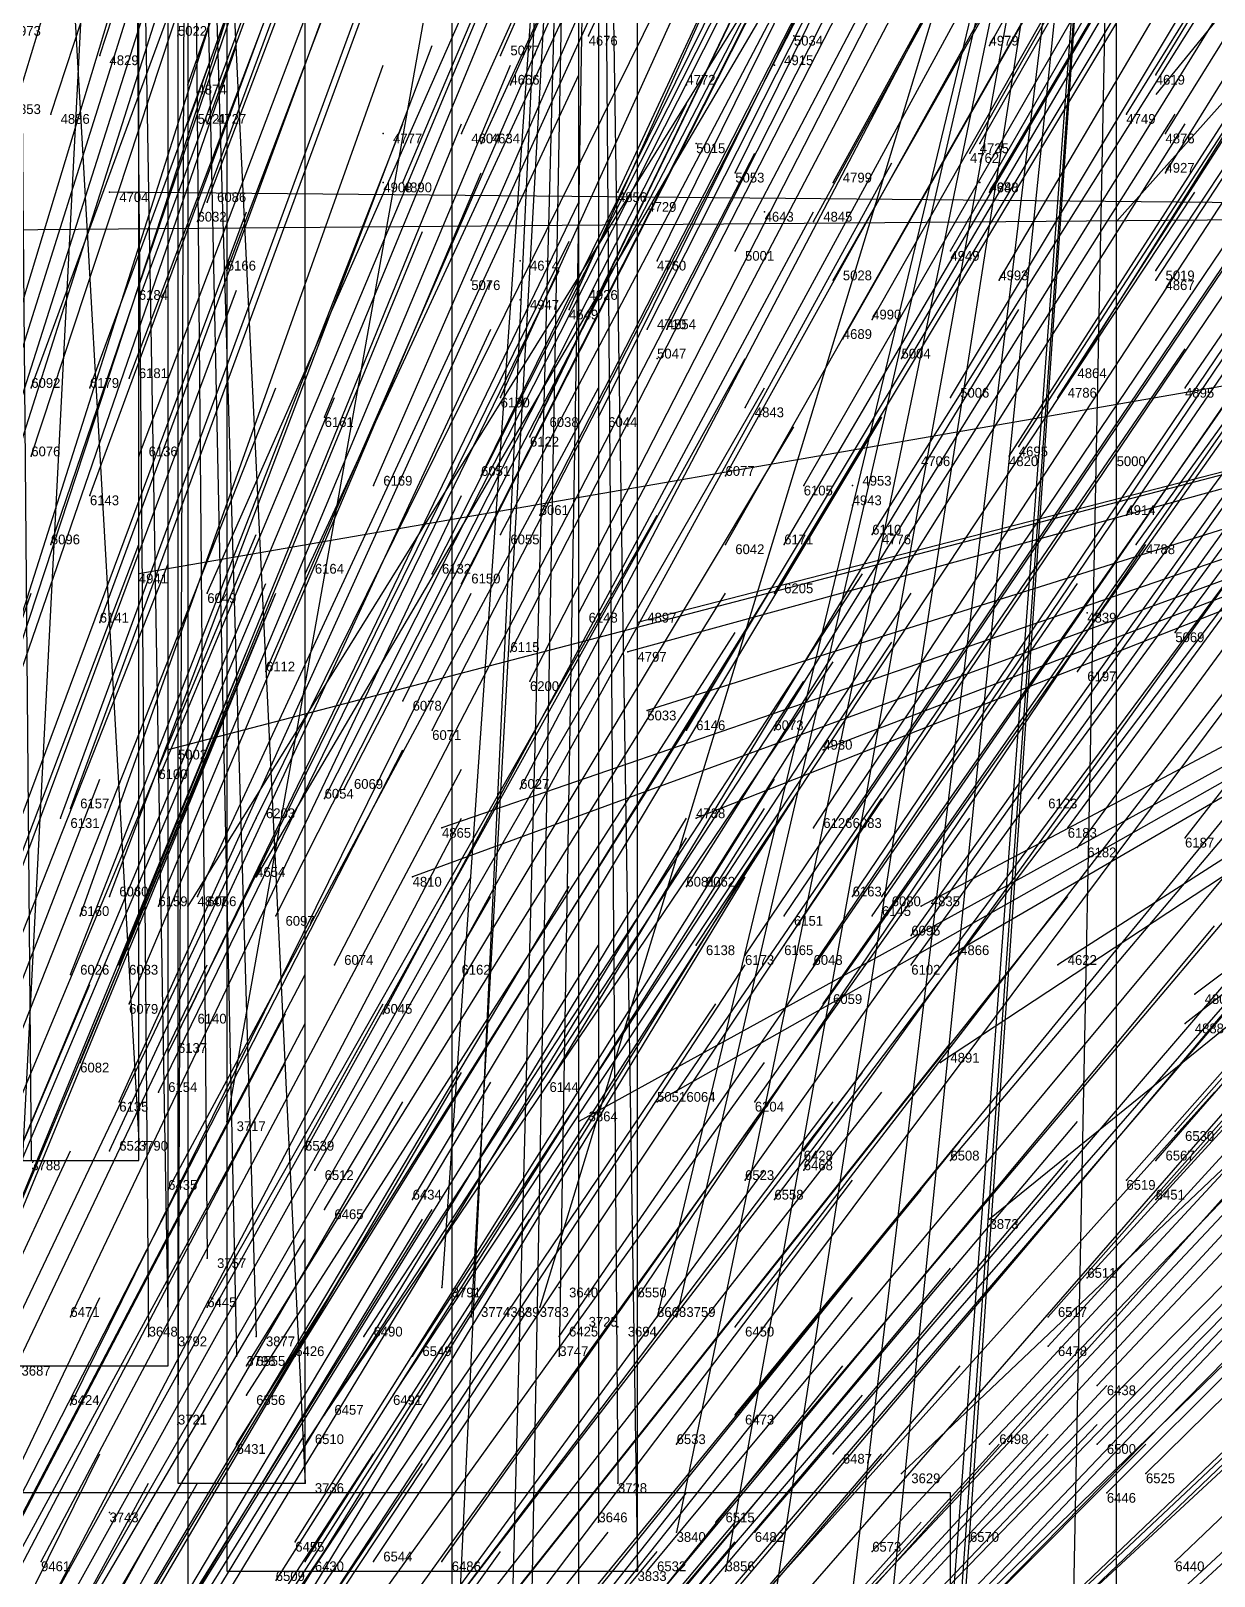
# Model space of a CAD drawing. Extents: x -0.5 to 0.59, y -0.5 to 0.59.
# Drawn here: x 0.109 to 0.23, y 0.2095 to 0.3675 of the extents above; entities that cross this region are included whole.
import ezdxf

# ---------------------------------------------------------------- set-up
doc = ezdxf.new("R2010")
doc.units = 0
for name, color, linetype in [('Clients', 3, 'CONTINUOUS'), ('Facilities', 3, 'CONTINUOUS'), ('Facilities_lines', 3, 'CONTINUOUS'), ('Min_max_boxes', 1, 'CONTINUOUS'), ('Normals', 1, 'CONTINUOUS'), ('Source_points', 5, 'CONTINUOUS'), ('Text', 3, 'CONTINUOUS')]:
    doc.layers.add(name, color=color, linetype=linetype)

msp = doc.modelspace()

# ---------------------------------------------------------------- linework, layer by layer
at = {"layer": 'Clients', "color": 5}
for p in [(0.117, 0.351, -1.25), (0.12, 0.312, -1.25), (0.171, 0.307, -1.25), (0.17, 0.304, -1.25), (0.172, 0.298, -1.25), (0.123, 0.294, -1.25), (0.19, 0.294, -1.25), (0.151, 0.286, -1.25), (0.177, 0.287, -1.25), (0.132, 0.281, -1.25), (0.148, 0.281, -1.25), (0.125, 0.278, -1.25), (0.2, 0.278, -1.25), (0.203, 0.273, -1.25), (0.214, 0.272, -1.25), (0.228, 0.269, -1.25), (0.227, 0.266, -1.25), (0.202, 0.262, -1.25), (0.173, 0.258, -1.25), (0.129, 0.256, -1.25), (0.165, 0.256, -1.25), (0.12, 0.254, -1.25), (0.109, 0.252, -1.25), (0.207, 0.246, -1.25), (0.127, 0.242, -1.25), (0.151, 0.239, -1.25), (0.154, 0.236, -1.25), (0.161, 0.237, -1.25), (0.173, 0.236, -1.25), (0.175, 0.236, -1.25), (0.121, 0.234, -1.25), (0.123, 0.234, -1.25), (0.132, 0.234, -1.25), (0.13, 0.232, -1.25), (0.163, 0.232, -1.25), (0.124, 0.225, -1.25), (0.198, 0.22, -1.25), (0.137, 0.219, -1.25), (0.169, 0.219, -1.25), (0.167, 0.215, -1.25), (0.175, 0.214, -1.25), (0.171, 0.21, -1.25), (0.18, 0.21, -1.25)]:
    msp.add_point(p, dxfattribs=at)
at = {"layer": 'Facilities', "color": 3}
for p in [(0.124, 0.367, -1.25), (0.166, 0.367, -1.006), (0.187, 0.367, -1.25), (0.116, 0.365, -0.957), (0.157, 0.365, -0.995), (0.207, 0.366, -1.051), (0.185, 0.364, -1.25), (0.125, 0.362, -0.957), (0.158, 0.362, -0.988), (0.176, 0.362, -1.25), (0.224, 0.363, -1.066), (0.111, 0.359, -0.939), (0.221, 0.359, -1.053), (0.125, 0.358, -0.948), (0.127, 0.358, -0.951), (0.145, 0.357, -1.25), (0.153, 0.357, -0.971), (0.155, 0.356, -0.972), (0.177, 0.356, -1.25), (0.206, 0.356, -1.028), (0.225, 0.357, -1.054), (0.205, 0.355, -1.024), (0.181, 0.353, -0.991), (0.225, 0.353, -1.047), (0.145, 0.352, -1.25), (0.147, 0.352, -0.953), (0.169, 0.351, -0.973), (0.191, 0.352, -1.002), (0.206, 0.352, -1.25), (0.207, 0.351, -1.019), (0.127, 0.35, -0.932), (0.171, 0.35, -1.25), (0.126, 0.348, -0.926), (0.184, 0.349, -1.25), (0.189, 0.348, -0.991), (0.181, 0.345, -0.973), (0.203, 0.345, -1), (0.129, 0.343, -0.916), (0.159, 0.344, -1.25), (0.173, 0.344, -0.962), (0.224, 0.343, -1.024), (0.154, 0.342, -0.936), (0.191, 0.342, -0.98), (0.208, 0.342, -1.001), (0.224, 0.342, -1.022), (0.12, 0.34, -0.902), (0.159, 0.34, -1.25), (0.165, 0.341, -1.25), (0.164, 0.339, -0.94), (0.172, 0.337, -0.947), (0.174, 0.337, -0.948), (0.195, 0.338, -0.976), (0.192, 0.336, -0.968), (0.173, 0.334, -1.25), (0.198, 0.334, -0.971), (0.119, 0.332, -0.883), (0.216, 0.333, -0.991), (0.109, 0.331, -0.871), (0.115, 0.331, -0.876), (0.227, 0.331, -1.002), (0.157, 0.33, -0.913), (0.182, 0.329, -0.939), (0.203, 0.33, -0.969), (0.214, 0.33, -0.984), (0.139, 0.328, -0.889), (0.161, 0.328, -0.913), (0.167, 0.328, -0.92), (0.16, 0.326, -0.907), (0.109, 0.324, -0.855), (0.12, 0.324, -0.864), (0.2, 0.324, -1.25), (0.209, 0.324, -0.963), (0.21, 0.325, -0.966), (0.22, 0.323, -1.25), (0.144, 0.321, -0.88), (0.155, 0.322, -0.893), (0.18, 0.322, -0.922), (0.188, 0.321, -0.929), (0.193, 0.321, -1.25), (0.115, 0.32, -0.849), (0.161, 0.318, -0.891), (0.193, 0.319, -1.25), (0.221, 0.318, -0.968), (0.111, 0.315, -0.835), (0.157, 0.316, -0.882), (0.18, 0.315, -0.908), (0.186, 0.315, -0.914), (0.195, 0.316, -1.25), (0.195, 0.316, -0.928), (0.222, 0.315, -0.963), (0.137, 0.312, -0.853), (0.15, 0.312, -0.866), (0.127, 0.31, -0.836), (0.153, 0.311, -0.867), (0.185, 0.31, -0.904), (0.116, 0.307, -0.822), (0.165, 0.308, -0.874), (0.217, 0.308, -1.25), (0.226, 0.306, -0.95), (0.158, 0.304, -0.856), (0.133, 0.302, -0.825), (0.216, 0.302, -0.929), (0.16, 0.301, -0.852), (0.147, 0.299, -0.833), (0.15, 0.296, -0.83), (0.176, 0.296, -0.862), (0.185, 0.296, -0.873), (0.122, 0.291, -0.789), (0.141, 0.29, -0.808), (0.159, 0.29, -0.827), (0.113, 0.288, -0.774), (0.139, 0.289, -0.803), (0.212, 0.289, -0.895), (0.112, 0.287, -0.77), (0.132, 0.287, -0.79), (0.189, 0.286, -0.858), (0.193, 0.287, -0.864), (0.215, 0.286, -0.894), (0.227, 0.285, -0.91), (0.216, 0.284, -0.892), (0.176, 0.28, -0.827), (0.178, 0.28, -0.829), (0.117, 0.279, -0.757), (0.126, 0.279, -0.764), (0.193, 0.279, -0.848), (0.196, 0.279, -0.852), (0.114, 0.277, -0.749), (0.122, 0.278, -0.759), (0.134, 0.277, -0.768), (0.186, 0.277, -0.834), (0.195, 0.277, -0.847), (0.199, 0.275, -0.848), (0.177, 0.274, -0.815), (0.186, 0.274, -0.828), (0.118, 0.272, -0.741), (0.14, 0.272, -0.766), (0.152, 0.272, -0.779), (0.182, 0.273, -0.82), (0.189, 0.272, -0.828), (0.199, 0.272, -0.842), (0.113, 0.271, -0.735), (0.119, 0.268, -0.732), (0.19, 0.268, -0.822), (0.125, 0.267, -0.736), (0.145, 0.267, -0.76), (0.123, 0.263, -0.726), (0.114, 0.262, -0.714), (0.162, 0.26, -0.765), (0.118, 0.258, -0.708), (0.122, 0.259, -0.717), (0.175, 0.259, -0.782), (0.183, 0.258, -0.79), (0.226, 0.255, -0.852), (0.117, 0.253, -0.698), (0.137, 0.253, -0.719), (0.188, 0.253, -0.787), (0.203, 0.252, -0.809), (0.224, 0.252, -0.843), (0.138, 0.251, -0.716), (0.182, 0.25, -0.774), (0.188, 0.251, -0.784), (0.221, 0.25, -0.833), (0.123, 0.249, -0.695), (0.139, 0.247, -0.709), (0.148, 0.248, -0.722), (0.185, 0.248, -0.774), (0.224, 0.248, -0.835), (0.163, 0.239, -1.25), (0.217, 0.24, -0.81), (0.171, 0.238, -0.733), (0.113, 0.236, -0.654), (0.127, 0.237, -0.673), (0.158, 0.237, -1.25), (0.165, 0.236, -1.25), (0.213, 0.236, -0.796), (0.143, 0.234, -0.686), (0.163, 0.234, -0.713), (0.169, 0.235, -1.25), (0.181, 0.235, -0.742), (0.213, 0.233, -0.789), (0.131, 0.231, -0.665), (0.136, 0.232, -0.672), (0.148, 0.232, -0.689), (0.131, 0.228, -0.657), (0.146, 0.228, -0.676), (0.218, 0.229, -0.79), (0.113, 0.227, -0.634), (0.139, 0.226, -0.663), (0.181, 0.226, -0.724), (0.13, 0.223, -0.644), (0.137, 0.223, -0.655), (0.175, 0.223, -0.709), (0.207, 0.223, -0.761), (0.218, 0.223, -0.78), (0.191, 0.222, -0.732), (0.223, 0.22, -0.782), (0.219, 0.218, -0.771), (0.117, 0.216, -1.25), (0.179, 0.215, -0.7), (0.183, 0.214, -0.703), (0.136, 0.213, -0.631), (0.195, 0.212, -0.72), (0.205, 0.213, -0.739), (0.11, 0.211, -0.594), (0.137, 0.211, -0.629), (0.144, 0.211, -0.64), (0.151, 0.211, -0.649), (0.226, 0.211, -0.772), (0.172, 0.21, -0.679)]:
    msp.add_point(p, dxfattribs=at)
at = {"layer": 'Facilities_lines', "color": 3}
for p, q in [((0.107, 0.483, -1.237), (0.109, 0.252, -1.25)), ((0.107, 0.483, -1.237), (0.12, 0.254, -1.25)), ((0.125, 0.468, -1.25), (0.124, 0.225, -1.25)), ((0.125, 0.468, -1.25), (0.137, 0.219, -1.25)), ((0.125, 0.468, -1.25), (0.13, 0.232, -1.25)), ((0.125, 0.468, -1.25), (0.127, 0.242, -1.25)), ((0.125, 0.468, -1.25), (0.132, 0.234, -1.25)), ((0.167, 0.469, -1.25), (0.129, 0.256, -1.25)), ((0.167, 0.469, -1.25), (0.151, 0.239, -1.25)), ((0.167, 0.469, -1.25), (0.154, 0.236, -1.25)), ((0.167, 0.469, -1.25), (0.163, 0.232, -1.25)), ((0.167, 0.469, -1.25), (0.167, 0.215, -1.25)), ((0.167, 0.469, -1.25), (0.169, 0.219, -1.25)), ((0.167, 0.469, -1.25), (0.171, 0.21, -1.25)), ((0.119, 0.465, -1.25), (0.107, 0.231, -1.25)), ((0.119, 0.465, -1.25), (0.121, 0.234, -1.25)), ((0.119, 0.465, -1.25), (0.123, 0.234, -1.25)), ((0.165, 0.466, -1.25), (0.152, 0.19, -1.25)), ((0.165, 0.466, -1.25), (0.158, 0.199, -1.25)), ((0.165, 0.466, -1.25), (0.16, 0.197, -1.25)), ((0.22, 0.431, -1.25), (0.125, 0.278, -1.25)), ((0.22, 0.431, -1.25), (0.132, 0.281, -1.25)), ((0.22, 0.431, -1.25), (0.161, 0.237, -1.25)), ((0.22, 0.431, -1.25), (0.173, 0.236, -1.25)), ((0.22, 0.431, -1.25), (0.175, 0.214, -1.25)), ((0.22, 0.431, -1.25), (0.175, 0.236, -1.25)), ((0.22, 0.431, -1.25), (0.18, 0.21, -1.25)), ((0.22, 0.431, -1.25), (0.185, 0.207, -1.25)), ((0.22, 0.431, -1.25), (0.189, 0.175, -1.25)), ((0.22, 0.431, -1.25), (0.197, 0.207, -1.25)), ((0.22, 0.431, -1.25), (0.199, 0.15, -1.25)), ((0.22, 0.431, -1.25), (0.201, 0.164, -1.25)), ((0.22, 0.431, -1.25), (0.203, 0.186, -1.25)), ((0.22, 0.431, -1.25), (0.215, 0.178, -1.25)), ((0.334, 0.349, -1.25), (0.117, 0.351, -1.25)), ((0.334, 0.349, -1.25), (0.089, 0.347, -1.25)), ((0.334, 0.349, -1.25), (0.12, 0.312, -1.25)), ((0.334, 0.349, -1.25), (0.123, 0.294, -1.25)), ((0.334, 0.349, -1.25), (0.148, 0.281, -1.25)), ((0.334, 0.349, -1.25), (0.151, 0.286, -1.25)), ((0.334, 0.349, -1.25), (0.165, 0.256, -1.25)), ((0.334, 0.349, -1.25), (0.17, 0.304, -1.25)), ((0.334, 0.349, -1.25), (0.171, 0.307, -1.25)), ((0.334, 0.349, -1.25), (0.172, 0.298, -1.25)), ((0.334, 0.349, -1.25), (0.173, 0.258, -1.25)), ((0.334, 0.349, -1.25), (0.177, 0.287, -1.25)), ((0.334, 0.349, -1.25), (0.19, 0.294, -1.25)), ((0.334, 0.349, -1.25), (0.198, 0.22, -1.25)), ((0.334, 0.349, -1.25), (0.2, 0.278, -1.25)), ((0.334, 0.349, -1.25), (0.202, 0.262, -1.25)), ((0.334, 0.349, -1.25), (0.203, 0.273, -1.25)), ((0.334, 0.349, -1.25), (0.207, 0.246, -1.25)), ((0.334, 0.349, -1.25), (0.214, 0.272, -1.25)), ((0.334, 0.349, -1.25), (0.227, 0.266, -1.25)), ((0.334, 0.349, -1.25), (0.228, 0.269, -1.25))]:
    msp.add_line(p, q, dxfattribs=at)
at = {"layer": 'Min_max_boxes', "color": 1}
for p, q in [((0.12, 0.252, -1.25), (0.12, 0.483, -1.25)), ((0.12, 0.252, -1.069), (0.12, 0.483, -1.069)), ((0.124, 0.468, -1.25), (0.124, 0.219, -1.25)), ((0.124, 0.468, -1.25), (0.124, 0.219, -1.25)), ((0.129, 0.469, -1.25), (0.129, 0.21, -1.25)), ((0.129, 0.469, -1.25), (0.129, 0.21, -1.25)), ((0.137, 0.219, -1.25), (0.137, 0.468, -1.25)), ((0.137, 0.219, -1.25), (0.137, 0.468, -1.25)), ((0.171, 0.21, -1.25), (0.171, 0.469, -1.25)), ((0.171, 0.21, -1.25), (0.171, 0.469, -1.25)), ((0.123, 0.231, -1.25), (0.123, 0.465, -1.25)), ((0.123, 0.231, -1.25), (0.123, 0.465, -1.25)), ((0.152, 0.466, -1.25), (0.152, 0.19, -1.25)), ((0.152, 0.466, -1.25), (0.152, 0.19, -1.25)), ((0.165, 0.19, -1.25), (0.165, 0.466, -1.25)), ((0.165, 0.19, -1.25), (0.165, 0.466, -1.25)), ((0.125, 0.431, -1.25), (0.125, 0.15, -1.25)), ((0.125, 0.431, -1.046), (0.125, 0.15, -1.046)), ((0.22, 0.15, -1.25), (0.22, 0.431, -1.25)), ((0.22, 0.15, -1.046), (0.22, 0.431, -1.046)), ((0.099, 0.252, -1.25), (0.12, 0.252, -1.25)), ((0.099, 0.252, -1.069), (0.12, 0.252, -1.069)), ((0.12, 0.252, -1.25), (0.12, 0.252, -1.069)), ((0.107, 0.231, -1.25), (0.123, 0.231, -1.25)), ((0.107, 0.231, -1.25), (0.123, 0.231, -1.25)), ((0.123, 0.231, -1.25), (0.123, 0.231, -1.25)), ((0.124, 0.219, -1.25), (0.137, 0.219, -1.25)), ((0.124, 0.219, -1.25), (0.137, 0.219, -1.25)), ((0.124, 0.219, -1.25), (0.124, 0.219, -1.25)), ((0.137, 0.219, -1.25), (0.137, 0.219, -1.25)), ((0.203, 0.218, -1.25), (-0.045, 0.218, -1.25)), ((0.203, 0.218, -1.25), (-0.045, 0.218, -1.25)), ((0.203, -0.046, -1.25), (0.203, 0.218, -1.25)), ((0.203, -0.046, -1.25), (0.203, 0.218, -1.25)), ((0.203, 0.218, -1.25), (0.203, 0.218, -1.25)), ((0.129, 0.21, -1.25), (0.171, 0.21, -1.25)), ((0.129, 0.21, -1.25), (0.171, 0.21, -1.25)), ((0.129, 0.21, -1.25), (0.129, 0.21, -1.25)), ((0.171, 0.21, -1.25), (0.171, 0.21, -1.25))]:
    msp.add_line(p, q, dxfattribs=at)
at = {"layer": 'Normals', "color": 1}
for p, q in [((0.116, 0.365, -0.957), (0.145, 0.453, -0.919)), ((0.157, 0.365, -0.995), (0.195, 0.451, -0.958)), ((0.166, 0.367, -1.006), (0.204, 0.451, -0.969)), ((0.125, 0.362, -0.957), (0.156, 0.449, -0.92)), ((0.111, 0.359, -0.939), (0.14, 0.447, -0.901)), ((0.127, 0.358, -0.951), (0.159, 0.446, -0.913)), ((0.158, 0.362, -0.988), (0.196, 0.447, -0.951)), ((0.207, 0.366, -1.051), (0.252, 0.447, -1.014)), ((0.125, 0.358, -0.948), (0.156, 0.445, -0.911)), ((0.105, 0.352, -0.919), (0.132, 0.441, -0.882)), ((0.153, 0.357, -0.971), (0.191, 0.442, -0.934)), ((0.155, 0.356, -0.972), (0.194, 0.441, -0.934)), ((0.224, 0.363, -1.066), (0.272, 0.442, -1.028)), ((0.221, 0.359, -1.053), (0.27, 0.438, -1.016)), ((0.127, 0.35, -0.932), (0.16, 0.437, -0.894)), ((0.147, 0.352, -0.953), (0.183, 0.437, -0.916)), ((0.206, 0.356, -1.028), (0.252, 0.437, -0.991)), ((0.126, 0.348, -0.926), (0.158, 0.435, -0.888)), ((0.169, 0.351, -0.973), (0.208, 0.435, -0.936)), ((0.181, 0.353, -0.991), (0.222, 0.436, -0.954)), ((0.205, 0.355, -1.024), (0.251, 0.436, -0.987)), ((0.225, 0.357, -1.054), (0.274, 0.436, -1.017)), ((0.191, 0.352, -1.002), (0.236, 0.434, -0.965)), ((0.225, 0.353, -1.047), (0.274, 0.432, -1.01)), ((0.129, 0.343, -0.916), (0.162, 0.43, -0.879)), ((0.189, 0.348, -0.991), (0.234, 0.43, -0.954)), ((0.207, 0.351, -1.019), (0.254, 0.431, -0.982)), ((0.12, 0.34, -0.902), (0.152, 0.427, -0.865)), ((0.173, 0.344, -0.962), (0.214, 0.427, -0.925)), ((0.181, 0.345, -0.973), (0.224, 0.427, -0.936)), ((0.154, 0.342, -0.936), (0.192, 0.426, -0.899)), ((0.203, 0.345, -1), (0.249, 0.425, -0.963)), ((0.164, 0.339, -0.94), (0.202, 0.423, -0.903)), ((0.191, 0.342, -0.98), (0.237, 0.423, -0.943)), ((0.208, 0.342, -1.001), (0.255, 0.422, -0.963)), ((0.119, 0.332, -0.883), (0.152, 0.419, -0.846)), ((0.172, 0.337, -0.947), (0.214, 0.42, -0.91)), ((0.174, 0.337, -0.948), (0.216, 0.42, -0.911)), ((0.195, 0.338, -0.976), (0.241, 0.419, -0.939)), ((0.224, 0.342, -1.022), (0.275, 0.42, -0.985)), ((0.224, 0.343, -1.024), (0.275, 0.42, -0.987)), ((0.109, 0.331, -0.871), (0.141, 0.418, -0.834)), ((0.115, 0.331, -0.876), (0.147, 0.418, -0.839)), ((0.192, 0.336, -0.968), (0.238, 0.417, -0.931)), ((0.157, 0.33, -0.913), (0.195, 0.414, -0.876)), ((0.198, 0.334, -0.971), (0.245, 0.414, -0.934)), ((0.139, 0.328, -0.889), (0.174, 0.413, -0.852)), ((0.109, 0.324, -0.855), (0.138, 0.412, -0.817)), ((0.12, 0.324, -0.864), (0.153, 0.411, -0.827)), ((0.161, 0.328, -0.913), (0.201, 0.411, -0.876)), ((0.167, 0.328, -0.92), (0.208, 0.411, -0.883)), ((0.216, 0.333, -0.991), (0.265, 0.411, -0.954)), ((0.182, 0.329, -0.939), (0.226, 0.41, -0.902)), ((0.203, 0.33, -0.969), (0.251, 0.41, -0.932)), ((0.16, 0.326, -0.907), (0.2, 0.409, -0.87)), ((0.214, 0.33, -0.984), (0.264, 0.408, -0.947)), ((0.115, 0.32, -0.849), (0.147, 0.407, -0.811)), ((0.227, 0.331, -1.002), (0.279, 0.407, -0.965)), ((0.144, 0.321, -0.88), (0.181, 0.406, -0.843)), ((0.155, 0.322, -0.893), (0.196, 0.405, -0.856)), ((0.111, 0.315, -0.835), (0.141, 0.403, -0.798)), ((0.18, 0.322, -0.922), (0.225, 0.403, -0.885)), ((0.209, 0.324, -0.963), (0.259, 0.402, -0.925)), ((0.21, 0.325, -0.966), (0.26, 0.402, -0.928)), ((0.104, 0.313, -0.824), (0.132, 0.401, -0.787)), ((0.161, 0.318, -0.891), (0.203, 0.4, -0.853)), ((0.188, 0.321, -0.929), (0.234, 0.401, -0.891)), ((0.157, 0.316, -0.882), (0.2, 0.398, -0.844)), ((0.101, 0.308, -0.81), (0.129, 0.396, -0.773)), ((0.137, 0.312, -0.853), (0.176, 0.396, -0.814)), ((0.18, 0.315, -0.908), (0.226, 0.396, -0.87)), ((0.116, 0.307, -0.822), (0.148, 0.394, -0.784)), ((0.127, 0.31, -0.836), (0.164, 0.394, -0.798)), ((0.15, 0.312, -0.866), (0.192, 0.395, -0.828)), ((0.153, 0.311, -0.867), (0.195, 0.394, -0.829)), ((0.186, 0.315, -0.914), (0.233, 0.395, -0.877)), ((0.195, 0.316, -0.928), (0.244, 0.394, -0.89)), ((0.261, 0.394, -1.25), (0.22, 0.348, -1.171)), ((0.221, 0.318, -0.968), (0.273, 0.394, -0.93)), ((0.098, 0.303, -0.797), (0.126, 0.392, -0.759)), ((0.165, 0.308, -0.874), (0.208, 0.39, -0.836)), ((0.185, 0.31, -0.904), (0.233, 0.39, -0.866)), ((0.222, 0.315, -0.963), (0.276, 0.39, -0.925)), ((0.246, 0.388, -1.25), (0.224, 0.361, -1.157)), ((0.133, 0.302, -0.825), (0.17, 0.387, -0.788)), ((0.158, 0.304, -0.856), (0.2, 0.386, -0.818)), ((0.105, 0.296, -0.785), (0.134, 0.384, -0.747)), ((0.16, 0.301, -0.852), (0.202, 0.383, -0.814)), ((0.147, 0.299, -0.833), (0.189, 0.382, -0.795)), ((0.103, 0.292, -0.774), (0.131, 0.38, -0.736)), ((0.226, 0.306, -0.95), (0.281, 0.38, -0.912)), ((0.093, 0.29, -0.761), (0.12, 0.379, -0.724)), ((0.15, 0.296, -0.83), (0.192, 0.378, -0.792)), ((0.122, 0.291, -0.789), (0.158, 0.377, -0.753)), ((0.216, 0.302, -0.929), (0.271, 0.377, -0.891)), ((0.113, 0.288, -0.774), (0.145, 0.375, -0.736)), ((0.176, 0.296, -0.862), (0.224, 0.376, -0.825)), ((0.185, 0.296, -0.873), (0.234, 0.375, -0.837)), ((0.112, 0.287, -0.77), (0.144, 0.374, -0.732)), ((0.141, 0.29, -0.808), (0.184, 0.373, -0.77)), ((0.139, 0.289, -0.803), (0.181, 0.372, -0.765)), ((0.159, 0.29, -0.827), (0.202, 0.372, -0.789)), ((0.132, 0.287, -0.79), (0.173, 0.37, -0.753)), ((0.124, 0.367, -1.25), (0.124, 0.367, -1.15)), ((0.187, 0.367, -1.25), (0.187, 0.367, -1.15)), ((0.1, 0.279, -0.74), (0.13, 0.366, -0.702)), ((0.117, 0.279, -0.757), (0.15, 0.366, -0.72)), ((0.114, 0.277, -0.749), (0.145, 0.364, -0.712)), ((0.122, 0.278, -0.759), (0.158, 0.364, -0.722)), ((0.185, 0.364, -1.25), (0.185, 0.364, -1.15)), ((0.189, 0.286, -0.858), (0.24, 0.364, -0.821)), ((0.193, 0.287, -0.864), (0.245, 0.364, -0.827)), ((0.212, 0.289, -0.895), (0.267, 0.364, -0.859)), ((0.126, 0.279, -0.764), (0.165, 0.363, -0.729)), ((0.176, 0.362, -1.25), (0.176, 0.362, -1.15)), ((0.215, 0.286, -0.894), (0.27, 0.361, -0.858)), ((0.134, 0.277, -0.768), (0.176, 0.36, -0.732)), ((0.176, 0.28, -0.827), (0.226, 0.359, -0.79)), ((0.216, 0.284, -0.892), (0.271, 0.359, -0.856)), ((0.113, 0.271, -0.735), (0.147, 0.358, -0.697)), ((0.118, 0.272, -0.741), (0.153, 0.358, -0.703)), ((0.178, 0.28, -0.829), (0.227, 0.358, -0.792)), ((0.227, 0.285, -0.91), (0.284, 0.358, -0.873)), ((0.145, 0.357, -1.25), (0.145, 0.357, -1.15)), ((0.177, 0.356, -1.25), (0.177, 0.356, -1.15)), ((0.193, 0.279, -0.848), (0.245, 0.356, -0.811)), ((0.14, 0.272, -0.766), (0.183, 0.355, -0.729)), ((0.152, 0.272, -0.779), (0.197, 0.354, -0.742)), ((0.186, 0.277, -0.834), (0.238, 0.354, -0.797)), ((0.195, 0.277, -0.847), (0.248, 0.354, -0.81)), ((0.196, 0.279, -0.852), (0.249, 0.355, -0.816)), ((0.119, 0.268, -0.732), (0.155, 0.353, -0.694)), ((0.117, 0.351, -1.25), (0.117, 0.351, -1.15)), ((0.145, 0.352, -1.25), (0.145, 0.352, -1.15)), ((0.177, 0.274, -0.815), (0.228, 0.351, -0.778)), ((0.186, 0.274, -0.828), (0.238, 0.351, -0.791)), ((0.199, 0.275, -0.848), (0.253, 0.351, -0.811)), ((0.206, 0.352, -1.25), (0.206, 0.352, -1.15)), ((0.125, 0.267, -0.736), (0.165, 0.35, -0.699)), ((0.171, 0.35, -1.25), (0.171, 0.35, -1.15)), ((0.182, 0.273, -0.82), (0.234, 0.35, -0.782)), ((0.099, 0.263, -0.702), (0.131, 0.349, -0.663)), ((0.145, 0.267, -0.76), (0.189, 0.349, -0.723)), ((0.184, 0.349, -1.25), (0.184, 0.349, -1.15)), ((0.189, 0.272, -0.828), (0.241, 0.349, -0.791)), ((0.114, 0.262, -0.714), (0.149, 0.347, -0.676)), ((0.199, 0.272, -0.842), (0.253, 0.347, -0.806)), ((0.123, 0.263, -0.726), (0.164, 0.346, -0.688)), ((0.122, 0.259, -0.717), (0.163, 0.343, -0.68)), ((0.159, 0.344, -1.25), (0.159, 0.344, -1.15)), ((0.19, 0.268, -0.822), (0.243, 0.344, -0.784)), ((0.118, 0.258, -0.708), (0.156, 0.342, -0.67)), ((0.098, 0.255, -0.682), (0.13, 0.341, -0.644)), ((0.159, 0.34, -1.25), (0.159, 0.34, -1.15)), ((0.165, 0.341, -1.25), (0.165, 0.341, -1.15)), ((0.162, 0.26, -0.765), (0.21, 0.339, -0.728)), ((0.117, 0.253, -0.698), (0.156, 0.337, -0.66)), ((0.175, 0.259, -0.782), (0.227, 0.335, -0.743)), ((0.137, 0.253, -0.719), (0.182, 0.334, -0.682)), ((0.173, 0.334, -1.25), (0.173, 0.334, -1.15)), ((0.183, 0.258, -0.79), (0.236, 0.333, -0.751)), ((0.1, 0.245, -0.661), (0.134, 0.331, -0.624)), ((0.123, 0.249, -0.695), (0.167, 0.331, -0.659)), ((0.138, 0.251, -0.716), (0.184, 0.331, -0.679)), ((0.104, 0.244, -0.664), (0.14, 0.33, -0.627)), ((0.148, 0.248, -0.722), (0.196, 0.328, -0.686)), ((0.139, 0.247, -0.709), (0.187, 0.327, -0.672)), ((0.182, 0.25, -0.774), (0.236, 0.326, -0.736)), ((0.188, 0.253, -0.787), (0.243, 0.327, -0.749)), ((0.188, 0.251, -0.784), (0.242, 0.326, -0.746)), ((0.2, 0.324, -1.25), (0.2, 0.324, -1.15)), ((0.226, 0.255, -0.852), (0.287, 0.324, -0.814)), ((0.203, 0.252, -0.809), (0.263, 0.323, -0.772)), ((0.22, 0.323, -1.25), (0.22, 0.323, -1.15)), ((0.185, 0.248, -0.774), (0.241, 0.322, -0.736)), ((0.193, 0.321, -1.25), (0.193, 0.321, -1.15)), ((0.224, 0.252, -0.843), (0.285, 0.322, -0.806)), ((0.113, 0.236, -0.654), (0.153, 0.32, -0.617)), ((0.127, 0.237, -0.673), (0.173, 0.318, -0.636)), ((0.193, 0.319, -1.25), (0.193, 0.319, -1.15)), ((0.221, 0.25, -0.833), (0.282, 0.319, -0.796)), ((0.224, 0.248, -0.835), (0.286, 0.317, -0.798)), ((0.087, 0.228, -0.61), (0.12, 0.315, -0.573)), ((0.096, 0.23, -0.624), (0.132, 0.316, -0.588)), ((0.171, 0.238, -0.733), (0.223, 0.315, -0.696)), ((0.195, 0.316, -1.25), (0.195, 0.316, -1.15)), ((0.089, 0.227, -0.609), (0.123, 0.313, -0.572)), ((0.12, 0.312, -1.25), (0.12, 0.312, -1.15)), ((0.143, 0.234, -0.686), (0.194, 0.312, -0.649)), ((0.078, 0.222, -0.588), (0.109, 0.31, -0.551)), ((0.097, 0.226, -0.614), (0.133, 0.311, -0.576)), ((0.098, 0.224, -0.612), (0.134, 0.31, -0.574)), ((0.099, 0.225, -0.614), (0.134, 0.31, -0.576)), ((0.113, 0.227, -0.634), (0.154, 0.31, -0.597)), ((0.131, 0.231, -0.665), (0.18, 0.31, -0.628)), ((0.136, 0.232, -0.672), (0.185, 0.311, -0.636)), ((0.148, 0.232, -0.689), (0.199, 0.31, -0.652)), ((0.163, 0.234, -0.713), (0.216, 0.311, -0.677)), ((0.181, 0.235, -0.742), (0.238, 0.309, -0.705)), ((0.217, 0.24, -0.81), (0.28, 0.309, -0.773)), ((0.171, 0.307, -1.25), (0.171, 0.307, -1.15)), ((0.217, 0.308, -1.25), (0.217, 0.308, -1.15)), ((0.131, 0.228, -0.657), (0.181, 0.306, -0.62)), ((0.146, 0.228, -0.676), (0.197, 0.305, -0.639)), ((0.213, 0.236, -0.796), (0.275, 0.306, -0.759)), ((0.096, 0.219, -0.597), (0.131, 0.304, -0.56)), ((0.17, 0.304, -1.25), (0.17, 0.304, -1.15)), ((0.139, 0.226, -0.663), (0.191, 0.303, -0.627)), ((0.213, 0.233, -0.789), (0.276, 0.302, -0.752)), ((0.13, 0.223, -0.644), (0.179, 0.301, -0.608)), ((0.137, 0.223, -0.655), (0.188, 0.301, -0.619)), ((0.172, 0.298, -1.25), (0.172, 0.298, -1.15)), ((0.175, 0.223, -0.709), (0.231, 0.298, -0.673)), ((0.181, 0.226, -0.724), (0.24, 0.298, -0.687)), ((0.218, 0.229, -0.79), (0.282, 0.297, -0.754)), ((0.105, 0.212, -0.591), (0.147, 0.294, -0.553)), ((0.123, 0.294, -1.25), (0.123, 0.294, -1.15)), ((0.19, 0.294, -1.25), (0.19, 0.294, -1.15)), ((0.082, 0.203, -0.549), (0.116, 0.291, -0.514)), ((0.11, 0.211, -0.594), (0.153, 0.292, -0.555)), ((0.136, 0.213, -0.631), (0.185, 0.291, -0.594)), ((0.191, 0.222, -0.732), (0.252, 0.292, -0.695)), ((0.207, 0.223, -0.761), (0.271, 0.29, -0.724)), ((0.134, 0.209, -0.621), (0.184, 0.288, -0.584)), ((0.137, 0.211, -0.629), (0.187, 0.289, -0.592)), ((0.144, 0.211, -0.64), (0.196, 0.289, -0.603)), ((0.218, 0.223, -0.78), (0.283, 0.289, -0.743)), ((0.092, 0.203, -0.559), (0.132, 0.287, -0.521)), ((0.11, 0.205, -0.581), (0.153, 0.287, -0.543)), ((0.128, 0.208, -0.611), (0.176, 0.287, -0.574)), ((0.151, 0.211, -0.649), (0.205, 0.287, -0.612)), ((0.151, 0.286, -1.25), (0.151, 0.286, -1.15)), ((0.177, 0.287, -1.25), (0.177, 0.287, -1.15)), ((0.179, 0.215, -0.7), (0.239, 0.286, -0.663)), ((0.128, 0.206, -0.607), (0.176, 0.285, -0.569)), ((0.223, 0.22, -0.782), (0.289, 0.285, -0.746)), ((0.134, 0.204, -0.611), (0.183, 0.283, -0.574)), ((0.183, 0.214, -0.703), (0.243, 0.284, -0.666)), ((0.219, 0.218, -0.771), (0.284, 0.283, -0.734)), ((0.109, 0.2, -0.57), (0.154, 0.281, -0.532)), ((0.117, 0.201, -0.581), (0.164, 0.28, -0.543)), ((0.132, 0.281, -1.25), (0.132, 0.281, -1.15)), ((0.134, 0.202, -0.607), (0.182, 0.281, -0.569)), ((0.148, 0.281, -1.25), (0.148, 0.281, -1.15)), ((0.172, 0.21, -0.679), (0.231, 0.281, -0.641)), ((0.195, 0.212, -0.72), (0.258, 0.28, -0.683)), ((0.11, 0.199, -0.569), (0.156, 0.279, -0.531)), ((0.157, 0.206, -0.648), (0.215, 0.279, -0.611)), ((0.181, 0.208, -0.69), (0.241, 0.279, -0.652)), ((0.205, 0.213, -0.739), (0.27, 0.279, -0.701)), ((0.125, 0.278, -1.25), (0.125, 0.278, -1.15)), ((0.2, 0.278, -1.25), (0.2, 0.278, -1.15)), ((0.171, 0.205, -0.668), (0.23, 0.276, -0.629)), ((0.226, 0.211, -0.772), (0.293, 0.275, -0.735)), ((0.118, 0.195, -0.571), (0.167, 0.274, -0.534)), ((0.177, 0.204, -0.675), (0.237, 0.274, -0.636)), ((0.087, 0.188, -0.517), (0.127, 0.272, -0.481)), ((0.131, 0.194, -0.586), (0.182, 0.272, -0.548)), ((0.203, 0.273, -1.25), (0.203, 0.273, -1.15)), ((0.214, 0.272, -1.25), (0.214, 0.272, -1.15)), ((0.216, 0.208, -0.751), (0.283, 0.272, -0.714)), ((0.094, 0.189, -0.527), (0.137, 0.271, -0.49)), ((0.079, 0.185, -0.501), (0.115, 0.27, -0.464)), ((0.204, 0.205, -0.724), (0.271, 0.27, -0.686)), ((0.228, 0.269, -1.25), (0.228, 0.269, -1.15)), ((0.1, 0.187, -0.53), (0.145, 0.268, -0.493)), ((0.127, 0.191, -0.573), (0.179, 0.268, -0.535)), ((0.092, 0.185, -0.516), (0.135, 0.267, -0.479)), ((0.094, 0.184, -0.516), (0.137, 0.266, -0.479)), ((0.21, 0.202, -0.729), (0.278, 0.266, -0.691)), ((0.227, 0.266, -1.25), (0.227, 0.266, -1.15)), ((0.145, 0.191, -0.599), (0.203, 0.264, -0.562)), ((0.177, 0.195, -0.659), (0.238, 0.265, -0.62)), ((0.184, 0.196, -0.673), (0.246, 0.265, -0.634)), ((0.199, 0.199, -0.704), (0.264, 0.265, -0.667)), ((0.21, 0.201, -0.726), (0.277, 0.265, -0.689)), ((0.211, 0.202, -0.73), (0.279, 0.265, -0.692)), ((0.186, 0.196, -0.674), (0.248, 0.263, -0.635)), ((0.091, 0.181, -0.506), (0.135, 0.262, -0.469)), ((0.106, 0.181, -0.524), (0.153, 0.261, -0.487)), ((0.13, 0.187, -0.569), (0.184, 0.262, -0.532)), ((0.137, 0.187, -0.58), (0.194, 0.261, -0.544)), ((0.202, 0.262, -1.25), (0.202, 0.262, -1.15)), ((0.109, 0.181, -0.527), (0.156, 0.26, -0.49)), ((0.192, 0.193, -0.68), (0.256, 0.26, -0.642)), ((0.1, 0.177, -0.509), (0.147, 0.258, -0.472)), ((0.135, 0.184, -0.571), (0.191, 0.258, -0.534)), ((0.139, 0.186, -0.58), (0.196, 0.259, -0.544)), ((0.168, 0.19, -0.635), (0.23, 0.259, -0.598)), ((0.173, 0.258, -1.25), (0.173, 0.258, -1.15)), ((0.129, 0.256, -1.25), (0.129, 0.256, -1.15)), ((0.129, 0.181, -0.555), (0.183, 0.256, -0.517)), ((0.156, 0.185, -0.605), (0.216, 0.256, -0.568)), ((0.165, 0.256, -1.25), (0.165, 0.256, -1.15)), ((0.188, 0.19, -0.668), (0.251, 0.256, -0.629)), ((0.074, 0.169, -0.462), (0.113, 0.253, -0.423)), ((0.12, 0.254, -1.25), (0.12, 0.254, -1.15)), ((0.145, 0.181, -0.582), (0.204, 0.254, -0.545)), ((0.174, 0.186, -0.637), (0.237, 0.253, -0.598)), ((0.182, 0.187, -0.652), (0.246, 0.253, -0.613)), ((0.109, 0.252, -1.25), (0.109, 0.252, -1.15)), ((0.155, 0.181, -0.597), (0.215, 0.252, -0.56)), ((0.129, 0.176, -0.545), (0.184, 0.251, -0.507)), ((0.137, 0.176, -0.557), (0.193, 0.25, -0.519)), ((0.141, 0.177, -0.566), (0.2, 0.249, -0.53)), ((0.101, 0.168, -0.49), (0.15, 0.247, -0.452)), ((0.101, 0.167, -0.487), (0.149, 0.246, -0.449)), ((0.11, 0.168, -0.502), (0.16, 0.246, -0.465)), ((0.207, 0.246, -1.25), (0.207, 0.246, -1.15)), ((0.09, 0.164, -0.469), (0.137, 0.244, -0.431)), ((0.095, 0.164, -0.475), (0.143, 0.244, -0.437)), ((0.127, 0.242, -1.25), (0.127, 0.242, -1.15)), ((0.144, 0.17, -0.556), (0.203, 0.241, -0.519)), ((0.151, 0.239, -1.25), (0.151, 0.239, -1.15)), ((0.163, 0.239, -1.25), (0.163, 0.239, -1.15)), ((0.076, 0.154, -0.43), (0.116, 0.238, -0.394)), ((0.135, 0.165, -0.534), (0.193, 0.238, -0.496)), ((0.109, 0.16, -0.483), (0.16, 0.237, -0.445)), ((0.154, 0.236, -1.25), (0.154, 0.236, -1.15)), ((0.158, 0.237, -1.25), (0.158, 0.237, -1.15)), ((0.161, 0.237, -1.25), (0.161, 0.237, -1.15)), ((0.165, 0.236, -1.25), (0.165, 0.236, -1.15)), ((0.173, 0.236, -1.25), (0.173, 0.236, -1.15)), ((0.175, 0.236, -1.25), (0.175, 0.236, -1.15)), ((0.19, 0.173, -0.642), (0.258, 0.236, -0.605)), ((0.121, 0.234, -1.25), (0.121, 0.234, -1.15)), ((0.123, 0.234, -1.25), (0.123, 0.234, -1.15)), ((0.132, 0.234, -1.25), (0.132, 0.234, -1.15)), ((0.169, 0.235, -1.25), (0.169, 0.235, -1.15)), ((0.13, 0.232, -1.25), (0.13, 0.232, -1.15)), ((0.134, 0.159, -0.52), (0.192, 0.231, -0.482)), ((0.144, 0.161, -0.54), (0.204, 0.231, -0.502)), ((0.163, 0.232, -1.25), (0.163, 0.232, -1.15)), ((0.134, 0.158, -0.518), (0.194, 0.228, -0.479)), ((0.156, 0.161, -0.56), (0.219, 0.229, -0.524)), ((0.124, 0.225, -1.25), (0.124, 0.225, -1.15)), ((0.154, 0.158, -0.551), (0.218, 0.225, -0.514)), ((0.088, 0.145, -0.423), (0.137, 0.224, -0.387)), ((0.146, 0.155, -0.533), (0.208, 0.223, -0.494)), ((0.15, 0.156, -0.54), (0.213, 0.224, -0.502)), ((0.157, 0.157, -0.555), (0.223, 0.223, -0.519)), ((0.075, 0.139, -0.395), (0.116, 0.222, -0.358)), ((0.093, 0.144, -0.429), (0.144, 0.222, -0.392)), ((0.136, 0.152, -0.509), (0.196, 0.222, -0.471)), ((0.097, 0.144, -0.434), (0.149, 0.221, -0.397)), ((0.198, 0.22, -1.25), (0.198, 0.22, -1.15)), ((0.077, 0.138, -0.394), (0.121, 0.219, -0.358)), ((0.08, 0.138, -0.399), (0.126, 0.219, -0.363)), ((0.137, 0.219, -1.25), (0.137, 0.219, -1.15)), ((0.169, 0.219, -1.25), (0.169, 0.219, -1.15)), ((0.092, 0.141, -0.421), (0.143, 0.218, -0.384)), ((0.118, 0.145, -0.467), (0.176, 0.218, -0.43)), ((0.077, 0.134, -0.386), (0.122, 0.215, -0.348)), ((0.089, 0.138, -0.41), (0.141, 0.215, -0.373)), ((0.117, 0.216, -1.25), (0.117, 0.216, -1.15)), ((0.121, 0.144, -0.469), (0.181, 0.215, -0.433)), ((0.138, 0.146, -0.502), (0.2, 0.215, -0.465)), ((0.167, 0.215, -1.25), (0.167, 0.215, -1.15)), ((0.11, 0.141, -0.449), (0.168, 0.214, -0.411)), ((0.165, 0.151, -0.559), (0.233, 0.214, -0.522)), ((0.175, 0.214, -1.25), (0.175, 0.214, -1.15)), ((0.103, 0.137, -0.429), (0.157, 0.212, -0.391)), ((0.114, 0.141, -0.453), (0.173, 0.212, -0.415)), ((0.121, 0.142, -0.466), (0.181, 0.213, -0.429)), ((0.171, 0.21, -1.25), (0.171, 0.21, -1.15)), ((0.18, 0.21, -1.25), (0.18, 0.21, -1.15))]:
    msp.add_line(p, q, dxfattribs=at)
at = {"layer": 'Source_points', "color": 5}
for p in [(0.124, 0.367, -1.25), (0.166, 0.367, -1.006), (0.187, 0.367, -1.25), (0.116, 0.365, -0.957), (0.157, 0.365, -0.995), (0.207, 0.366, -1.051), (0.185, 0.364, -1.25), (0.125, 0.362, -0.957), (0.158, 0.362, -0.988), (0.176, 0.362, -1.25), (0.224, 0.363, -1.066), (0.111, 0.359, -0.939), (0.221, 0.359, -1.053), (0.125, 0.358, -0.948), (0.127, 0.358, -0.951), (0.145, 0.357, -1.25), (0.153, 0.357, -0.971), (0.155, 0.356, -0.972), (0.177, 0.356, -1.25), (0.206, 0.356, -1.028), (0.225, 0.357, -1.054), (0.205, 0.355, -1.024), (0.181, 0.353, -0.991), (0.225, 0.353, -1.047), (0.117, 0.351, -1.25), (0.145, 0.352, -1.25), (0.147, 0.352, -0.953), (0.169, 0.351, -0.973), (0.191, 0.352, -1.002), (0.206, 0.352, -1.25), (0.207, 0.351, -1.019), (0.127, 0.35, -0.932), (0.171, 0.35, -1.25), (0.126, 0.348, -0.926), (0.184, 0.349, -1.25), (0.189, 0.348, -0.991), (0.181, 0.345, -0.973), (0.203, 0.345, -1), (0.129, 0.343, -0.916), (0.159, 0.344, -1.25), (0.173, 0.344, -0.962), (0.224, 0.343, -1.024), (0.154, 0.342, -0.936), (0.191, 0.342, -0.98), (0.208, 0.342, -1.001), (0.224, 0.342, -1.022), (0.12, 0.34, -0.902), (0.159, 0.34, -1.25), (0.165, 0.341, -1.25), (0.164, 0.339, -0.94), (0.172, 0.337, -0.947), (0.174, 0.337, -0.948), (0.195, 0.338, -0.976), (0.192, 0.336, -0.968), (0.173, 0.334, -1.25), (0.198, 0.334, -0.971), (0.119, 0.332, -0.883), (0.216, 0.333, -0.991), (0.109, 0.331, -0.871), (0.115, 0.331, -0.876), (0.227, 0.331, -1.002), (0.157, 0.33, -0.913), (0.182, 0.329, -0.939), (0.203, 0.33, -0.969), (0.214, 0.33, -0.984), (0.139, 0.328, -0.889), (0.161, 0.328, -0.913), (0.167, 0.328, -0.92), (0.16, 0.326, -0.907), (0.109, 0.324, -0.855), (0.12, 0.324, -0.864), (0.2, 0.324, -1.25), (0.209, 0.324, -0.963), (0.21, 0.325, -0.966), (0.22, 0.323, -1.25), (0.144, 0.321, -0.88), (0.155, 0.322, -0.893), (0.18, 0.322, -0.922), (0.188, 0.321, -0.929), (0.193, 0.321, -1.25), (0.115, 0.32, -0.849), (0.161, 0.318, -0.891), (0.193, 0.319, -1.25), (0.221, 0.318, -0.968), (0.111, 0.315, -0.835), (0.157, 0.316, -0.882), (0.18, 0.315, -0.908), (0.186, 0.315, -0.914), (0.195, 0.316, -1.25), (0.195, 0.316, -0.928), (0.222, 0.315, -0.963), (0.12, 0.312, -1.25), (0.137, 0.312, -0.853), (0.15, 0.312, -0.866), (0.127, 0.31, -0.836), (0.153, 0.311, -0.867), (0.185, 0.31, -0.904), (0.116, 0.307, -0.822), (0.165, 0.308, -0.874), (0.171, 0.307, -1.25), (0.217, 0.308, -1.25), (0.226, 0.306, -0.95), (0.158, 0.304, -0.856), (0.17, 0.304, -1.25), (0.133, 0.302, -0.825), (0.216, 0.302, -0.929), (0.16, 0.301, -0.852), (0.147, 0.299, -0.833), (0.172, 0.298, -1.25), (0.15, 0.296, -0.83), (0.176, 0.296, -0.862), (0.185, 0.296, -0.873), (0.123, 0.294, -1.25), (0.19, 0.294, -1.25), (0.122, 0.291, -0.789), (0.141, 0.29, -0.808), (0.159, 0.29, -0.827), (0.113, 0.288, -0.774), (0.139, 0.289, -0.803), (0.212, 0.289, -0.895), (0.112, 0.287, -0.77), (0.132, 0.287, -0.79), (0.151, 0.286, -1.25), (0.177, 0.287, -1.25), (0.189, 0.286, -0.858), (0.193, 0.287, -0.864), (0.215, 0.286, -0.894), (0.227, 0.285, -0.91), (0.216, 0.284, -0.892), (0.132, 0.281, -1.25), (0.148, 0.281, -1.25), (0.176, 0.28, -0.827), (0.178, 0.28, -0.829), (0.117, 0.279, -0.757), (0.126, 0.279, -0.764), (0.193, 0.279, -0.848), (0.196, 0.279, -0.852), (0.114, 0.277, -0.749), (0.122, 0.278, -0.759), (0.125, 0.278, -1.25), (0.134, 0.277, -0.768), (0.186, 0.277, -0.834), (0.195, 0.277, -0.847), (0.2, 0.278, -1.25), (0.199, 0.275, -0.848), (0.177, 0.274, -0.815), (0.186, 0.274, -0.828), (0.118, 0.272, -0.741), (0.14, 0.272, -0.766), (0.152, 0.272, -0.779), (0.182, 0.273, -0.82), (0.189, 0.272, -0.828), (0.199, 0.272, -0.842), (0.203, 0.273, -1.25), (0.214, 0.272, -1.25), (0.113, 0.271, -0.735), (0.228, 0.269, -1.25), (0.119, 0.268, -0.732), (0.19, 0.268, -0.822), (0.125, 0.267, -0.736), (0.145, 0.267, -0.76), (0.227, 0.266, -1.25), (0.123, 0.263, -0.726), (0.114, 0.262, -0.714), (0.202, 0.262, -1.25), (0.162, 0.26, -0.765), (0.118, 0.258, -0.708), (0.122, 0.259, -0.717), (0.173, 0.258, -1.25), (0.175, 0.259, -0.782), (0.183, 0.258, -0.79), (0.129, 0.256, -1.25), (0.165, 0.256, -1.25), (0.226, 0.255, -0.852), (0.117, 0.253, -0.698), (0.12, 0.254, -1.25), (0.137, 0.253, -0.719), (0.188, 0.253, -0.787), (0.109, 0.252, -1.25), (0.203, 0.252, -0.809), (0.224, 0.252, -0.843), (0.138, 0.251, -0.716), (0.182, 0.25, -0.774), (0.188, 0.251, -0.784), (0.221, 0.25, -0.833), (0.123, 0.249, -0.695), (0.139, 0.247, -0.709), (0.148, 0.248, -0.722), (0.185, 0.248, -0.774), (0.224, 0.248, -0.835), (0.207, 0.246, -1.25), (0.127, 0.242, -1.25), (0.151, 0.239, -1.25), (0.163, 0.239, -1.25), (0.217, 0.24, -0.81), (0.171, 0.238, -0.733), (0.113, 0.236, -0.654), (0.127, 0.237, -0.673), (0.154, 0.236, -1.25), (0.158, 0.237, -1.25), (0.161, 0.237, -1.25), (0.165, 0.236, -1.25), (0.173, 0.236, -1.25), (0.175, 0.236, -1.25), (0.213, 0.236, -0.796), (0.121, 0.234, -1.25), (0.123, 0.234, -1.25), (0.132, 0.234, -1.25), (0.143, 0.234, -0.686), (0.163, 0.234, -0.713), (0.169, 0.235, -1.25), (0.181, 0.235, -0.742), (0.213, 0.233, -0.789), (0.13, 0.232, -1.25), (0.131, 0.231, -0.665), (0.136, 0.232, -0.672), (0.148, 0.232, -0.689), (0.163, 0.232, -1.25), (0.131, 0.228, -0.657), (0.146, 0.228, -0.676), (0.218, 0.229, -0.79), (0.113, 0.227, -0.634), (0.139, 0.226, -0.663), (0.181, 0.226, -0.724), (0.124, 0.225, -1.25), (0.13, 0.223, -0.644), (0.137, 0.223, -0.655), (0.175, 0.223, -0.709), (0.207, 0.223, -0.761), (0.218, 0.223, -0.78), (0.191, 0.222, -0.732), (0.198, 0.22, -1.25), (0.223, 0.22, -0.782), (0.137, 0.219, -1.25), (0.169, 0.219, -1.25), (0.219, 0.218, -0.771), (0.117, 0.216, -1.25), (0.167, 0.215, -1.25), (0.179, 0.215, -0.7), (0.175, 0.214, -1.25), (0.183, 0.214, -0.703), (0.136, 0.213, -0.631), (0.195, 0.212, -0.72), (0.205, 0.213, -0.739), (0.11, 0.211, -0.594), (0.137, 0.211, -0.629), (0.144, 0.211, -0.64), (0.151, 0.211, -0.649), (0.226, 0.211, -0.772), (0.171, 0.21, -1.25), (0.172, 0.21, -0.679), (0.18, 0.21, -1.25)]:
    msp.add_point(p, dxfattribs=at)

# ---------------------------------------------------------------- texts
at = {"layer": 'Text', "color": 3}
for s, p in [('4973', (0.107, 0.367, -1.25)), ('5022', (0.124, 0.367, -1.25)), ('4676', (0.166, 0.366, -1.006)), ('5034', (0.187, 0.366, -1.25)), ('4979', (0.207, 0.366, -1.051)), ('4829', (0.117, 0.364, -0.957)), ('5077', (0.158, 0.365, -0.995)), ('4915', (0.186, 0.364, -1.25)), ('4874', (0.126, 0.361, -0.957)), ('4666', (0.158, 0.362, -0.988)), ('4772', (0.176, 0.362, -1.25)), ('4619', (0.224, 0.362, -1.066)), ('4853', (0.107, 0.359, -0.939)), ('4886', (0.112, 0.358, -0.939)), ('5021', (0.126, 0.358, -0.948)), ('4727', (0.128, 0.358, -0.951)), ('4749', (0.221, 0.358, -1.053)), ('4777', (0.146, 0.356, -1.25)), ('4604', (0.154, 0.356, -0.971)), ('4634', (0.156, 0.356, -0.972)), ('5015', (0.177, 0.355, -1.25)), ('4735', (0.206, 0.355, -1.028)), ('4876', (0.225, 0.356, -1.054)), ('4762', (0.205, 0.354, -1.024)), ('4927', (0.225, 0.353, -1.047)), ('5053', (0.181, 0.352, -0.991)), ('4799', (0.192, 0.352, -1.002)), ('4704', (0.118, 0.35, -1.25)), ('6086', (0.128, 0.35, -0.932)), ('4908', (0.145, 0.351, -1.25)), ('4890', (0.147, 0.351, -0.953)), ('4856', (0.169, 0.35, -0.973)), ('4648', (0.207, 0.351, -1.25)), ('4988', (0.207, 0.351, -1.019)), ('4729', (0.172, 0.349, -1.25)), ('6032', (0.126, 0.348, -0.926)), ('4643', (0.184, 0.348, -1.25)), ('4845', (0.19, 0.348, -0.991)), ('5001', (0.182, 0.344, -0.973)), ('4949', (0.203, 0.344, -1)), ('6166', (0.129, 0.343, -0.916)), ('4674', (0.16, 0.343, -1.25)), ('4760', (0.173, 0.343, -0.962)), ('5028', (0.192, 0.342, -0.98)), ('4993', (0.208, 0.342, -1.001)), ('5019', (0.225, 0.342, -1.024)), ('5076', (0.154, 0.341, -0.936)), ('4867', (0.225, 0.341, -1.022)), ('6184', (0.12, 0.34, -0.902)), ('4947', (0.16, 0.339, -1.25)), ('4926', (0.166, 0.34, -1.25)), ('4649', (0.164, 0.338, -0.94)), ('4990', (0.195, 0.338, -0.976)), ('4710', (0.173, 0.337, -0.947)), ('4854', (0.174, 0.337, -0.948)), ('4689', (0.192, 0.336, -0.968)), ('5047', (0.173, 0.334, -1.25)), ('5004', (0.198, 0.334, -0.971)), ('6092', (0.109, 0.331, -0.871)), ('6179', (0.115, 0.331, -0.876)), ('6181', (0.12, 0.332, -0.883)), ('4864', (0.216, 0.332, -0.991)), ('5006', (0.204, 0.33, -0.969)), ('4786', (0.215, 0.33, -0.984)), ('4895', (0.227, 0.33, -1.002)), ('6190', (0.157, 0.329, -0.913)), ('4843', (0.183, 0.328, -0.939)), ('6161', (0.139, 0.327, -0.889)), ('6038', (0.162, 0.327, -0.913)), ('6044', (0.168, 0.327, -0.92)), ('6122', (0.16, 0.325, -0.907)), ('6076', (0.109, 0.324, -0.855)), ('6136', (0.121, 0.324, -0.864)), ('4706', (0.2, 0.323, -1.25)), ('4820', (0.209, 0.323, -0.963)), ('4695', (0.21, 0.324, -0.966)), ('5000', (0.22, 0.323, -1.25)), ('6051', (0.155, 0.322, -0.893)), ('6077', (0.18, 0.322, -0.922)), ('6169', (0.145, 0.321, -0.88)), ('6105', (0.188, 0.32, -0.929)), ('4953', (0.194, 0.321, -1.25)), ('6143', (0.115, 0.319, -0.849)), ('4943', (0.193, 0.319, -1.25)), ('6061', (0.161, 0.318, -0.891)), ('4914', (0.221, 0.318, -0.968)), ('6096', (0.111, 0.315, -0.835)), ('6055', (0.158, 0.315, -0.882)), ('6171', (0.186, 0.315, -0.914)), ('6110', (0.195, 0.316, -0.928)), ('4776', (0.196, 0.315, -1.25)), ('6042', (0.181, 0.314, -0.908)), ('4788', (0.223, 0.314, -0.963)), ('6164', (0.138, 0.312, -0.853)), ('6132', (0.151, 0.312, -0.866)), ('4941', (0.12, 0.311, -1.25)), ('6150', (0.154, 0.311, -0.867)), ('6049', (0.127, 0.309, -0.836)), ('6205', (0.186, 0.31, -0.904)), ('6141', (0.116, 0.307, -0.822)), ('6148', (0.166, 0.307, -0.874)), ('4897', (0.172, 0.307, -1.25)), ('4839', (0.217, 0.307, -1.25)), ('6115', (0.158, 0.304, -0.856)), ('5069', (0.226, 0.305, -0.95)), ('4797', (0.171, 0.303, -1.25)), ('6112', (0.133, 0.302, -0.825)), ('6197', (0.217, 0.301, -0.929)), ('6200', (0.16, 0.3, -0.852)), ('6078', (0.148, 0.298, -0.833)), ('5033', (0.172, 0.297, -1.25)), ('6071', (0.15, 0.295, -0.83)), ('6146', (0.177, 0.296, -0.862)), ('6073', (0.185, 0.296, -0.873)), ('5002', (0.124, 0.293, -1.25)), ('4930', (0.19, 0.294, -1.25)), ('6100', (0.122, 0.291, -0.789)), ('6069', (0.142, 0.29, -0.808)), ('6027', (0.159, 0.29, -0.827)), ('6054', (0.139, 0.289, -0.803)), ('6157', (0.114, 0.288, -0.774)), ('6203', (0.133, 0.287, -0.79)), ('4738', (0.177, 0.287, -1.25)), ('6123', (0.213, 0.288, -0.895)), ('6131', (0.113, 0.286, -0.77)), ('4865', (0.151, 0.285, -1.25)), ('6126', (0.19, 0.286, -0.858)), ('6083', (0.193, 0.286, -0.864)), ('6183', (0.215, 0.285, -0.894)), ('6187', (0.227, 0.284, -0.91)), ('6182', (0.217, 0.283, -0.892)), ('4654', (0.132, 0.281, -1.25)), ('6060', (0.118, 0.279, -0.757)), ('4810', (0.148, 0.28, -1.25)), ('6081', (0.176, 0.28, -0.827)), ('6062', (0.178, 0.28, -0.829)), ('6163', (0.193, 0.279, -0.848)), ('6159', (0.122, 0.278, -0.759)), ('4847', (0.126, 0.278, -1.25)), ('6066', (0.127, 0.278, -0.764)), ('6080', (0.197, 0.278, -0.852)), ('4835', (0.201, 0.278, -1.25)), ('6160', (0.114, 0.277, -0.749)), ('6097', (0.135, 0.276, -0.768)), ('6151', (0.187, 0.276, -0.834)), ('6145', (0.196, 0.277, -0.847)), ('6095', (0.199, 0.275, -0.848)), ('6138', (0.178, 0.273, -0.815)), ('6165', (0.186, 0.273, -0.828)), ('4866', (0.204, 0.273, -1.25)), ('6026', (0.114, 0.271, -0.735)), ('6033', (0.119, 0.271, -0.741)), ('6074', (0.141, 0.272, -0.766)), ('6162', (0.153, 0.271, -0.779)), ('6173', (0.182, 0.272, -0.82)), ('6048', (0.189, 0.272, -0.828)), ('6102', (0.199, 0.271, -0.842)), ('4622', (0.215, 0.272, -1.25)), ('6059', (0.191, 0.268, -0.822)), ('4804', (0.229, 0.268, -1.25)), ('6079', (0.119, 0.267, -0.732)), ('6045', (0.145, 0.267, -0.76)), ('6140', (0.126, 0.266, -0.736)), ('4888', (0.228, 0.265, -1.25)), ('6137', (0.124, 0.263, -0.726)), ('4891', (0.203, 0.262, -1.25)), ('6082', (0.114, 0.261, -0.714)), ('6154', (0.123, 0.259, -0.717)), ('6144', (0.162, 0.259, -0.765)), ('6135', (0.118, 0.257, -0.708)), ('5051', (0.173, 0.258, -1.25)), ('6064', (0.176, 0.258, -0.782)), ('6204', (0.183, 0.257, -0.79)), ('3717', (0.13, 0.255, -1.25)), ('3864', (0.166, 0.256, -1.25)), ('6530', (0.227, 0.254, -0.852)), ('6527', (0.118, 0.253, -0.698)), ('3790', (0.12, 0.253, -1.25)), ('6539', (0.137, 0.253, -0.719)), ('6428', (0.188, 0.252, -0.787)), ('6508', (0.203, 0.252, -0.809)), ('6567', (0.225, 0.252, -0.843)), ('3788', (0.109, 0.251, -1.25)), ('6468', (0.188, 0.251, -0.784)), ('6435', (0.123, 0.249, -0.695)), ('6512', (0.139, 0.25, -0.716)), ('6523', (0.182, 0.25, -0.774)), ('6519', (0.221, 0.249, -0.833)), ('6434', (0.148, 0.248, -0.722)), ('6558', (0.185, 0.248, -0.774)), ('6451', (0.224, 0.248, -0.835)), ('6465', (0.14, 0.246, -0.709)), ('3873', (0.207, 0.245, -1.25)), ('3757', (0.128, 0.241, -1.25)), ('6511', (0.217, 0.24, -0.81)), ('3791', (0.152, 0.238, -1.25)), ('3640', (0.164, 0.238, -1.25)), ('6550', (0.171, 0.238, -0.733)), ('6471', (0.113, 0.236, -0.654)), ('6445', (0.127, 0.237, -0.673)), ('3774', (0.155, 0.236, -1.25)), ('3839', (0.158, 0.236, -1.25)), ('3783', (0.161, 0.236, -1.25)), ('3668', (0.173, 0.236, -1.25)), ('3759', (0.176, 0.236, -1.25)), ('6517', (0.214, 0.236, -0.796)), ('3725', (0.166, 0.235, -1.25)), ('3648', (0.121, 0.234, -1.25)), ('3792', (0.124, 0.233, -1.25)), ('3877', (0.133, 0.233, -1.25)), ('6490', (0.144, 0.234, -0.686)), ('6425', (0.164, 0.234, -0.713)), ('3694', (0.17, 0.234, -1.25)), ('6450', (0.182, 0.234, -0.742)), ('6426', (0.136, 0.232, -0.672)), ('6549', (0.149, 0.232, -0.689)), ('3747', (0.163, 0.232, -1.25)), ('6478', (0.214, 0.232, -0.789)), ('3687', (0.108, 0.23, -1.25)), ('3798', (0.131, 0.231, -1.25)), ('6555', (0.132, 0.231, -0.665)), ('6424', (0.113, 0.227, -0.634)), ('6556', (0.132, 0.227, -0.657)), ('6491', (0.146, 0.227, -0.676)), ('6438', (0.219, 0.228, -0.79)), ('3721', (0.124, 0.225, -1.25)), ('6457', (0.14, 0.226, -0.663)), ('6473', (0.182, 0.225, -0.724)), ('6431', (0.13, 0.222, -0.644)), ('6510', (0.138, 0.223, -0.655)), ('6533', (0.175, 0.223, -0.709)), ('6498', (0.208, 0.223, -0.761)), ('6500', (0.219, 0.222, -0.78)), ('6487', (0.192, 0.221, -0.732)), ('3629', (0.199, 0.219, -1.25)), ('6525', (0.223, 0.219, -0.782)), ('3736', (0.138, 0.218, -1.25)), ('3728', (0.169, 0.218, -1.25)), ('6446', (0.219, 0.217, -0.771)), ('3743', (0.117, 0.215, -1.25)), ('3646', (0.167, 0.215, -1.25)), ('6515', (0.18, 0.215, -0.7)), ('3840', (0.175, 0.213, -1.25)), ('6482', (0.183, 0.213, -0.703)), ('6570', (0.205, 0.213, -0.739)), ('6455', (0.136, 0.212, -0.631)), ('6544', (0.145, 0.211, -0.64)), ('6573', (0.195, 0.212, -0.72)), ('9461', (0.11, 0.21, -0.594)), ('6430', (0.138, 0.21, -0.629)), ('6486', (0.152, 0.21, -0.649)), ('6532', (0.173, 0.21, -0.679)), ('3856', (0.18, 0.21, -1.25)), ('6440', (0.226, 0.21, -0.772)), ('6509', (0.134, 0.209, -0.621)), ('3833', (0.171, 0.209, -1.25))]:
    msp.add_text(s, height=0.001, dxfattribs=at).set_placement(p)

doc.saveas('drawing.dxf')
